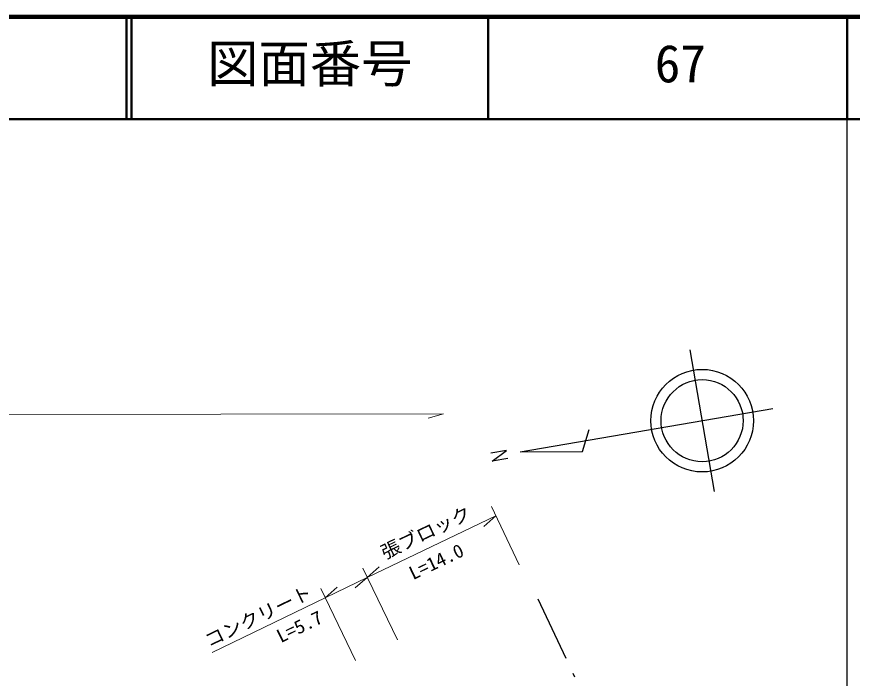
# Model space of a CAD drawing. Units: millimetres, scale not verified. Extents: x 40000 to 680000, y 20000 to 380000.
# Drawn here: x 498051 to 579500, y 315498 to 380000 of the extents above; entities that cross this region are included whole.
import ezdxf
from ezdxf.enums import TextEntityAlignment as Align

# ---------------------------------------------------------------- set-up
doc = ezdxf.new("R2010")
doc.units = ezdxf.units.MM
doc.header["$LTSCALE"] = 1000
doc.linetypes.add('USER3', pattern=[10, 6.4, -1.6, 0.4, -1.6])
for name, color, linetype, lineweight in [('M-BGD', 7, 'Continuous', 25), ('M-OTRS', 6, 'USER3', 25), ('M-STR-HTXT', 7, 'Continuous', 13), ('M-TTL', 2, 'Continuous', 140), ('M-TTL-BAND', 7, 'Continuous', 25), ('M-TTL-LINE', 7, 'Continuous', 50)]:
    doc.layers.add(name, color=color, linetype=linetype, lineweight=lineweight)
doc.layers.add('M-TTL-TXT', color=7, linetype='Continuous')
doc.styles.add('ＭＳ ゴシック', font='')
doc.styles.get('ＭＳ ゴシック').set_extended_font_data('MS Gothic')

msp = doc.modelspace()

# ---------------------------------------------------------------- linework, layer by layer
at = {"layer": 'M-BGD'}
for p, q in [((563680, 347513), (566048, 333715)), ((547124, 337569), (571763, 341798)), ((553206, 337599), (553854, 339739)), ((547124, 337569), (553206, 337599))]:
    msp.add_line(p, q, dxfattribs=at)
msp.add_lwpolyline([(545915, 336919), (544394, 336658), (545784, 337709), (544258, 337439)], dxfattribs=at)
for radius in [5000, 4000]:
    msp.add_circle((564864, 340614), radius, dxfattribs=at)
at = {"layer": 'M-OTRS'}
msp.add_line((548834, 323241), (565647, 287599), dxfattribs=at)
at = {"layer": 'M-STR-HTXT'}
for p, q in [((278218, 340872), (539652, 341297)), ((539652, 341297), (538152, 340874)), ((544330, 332241), (547041, 326574)), ((532218, 325338), (544761, 331339)), ((544761, 331339), (543590, 330313)), ((531781, 326238), (535181, 319235)), ((532218, 325338), (533390, 326364)), ((517099, 317999), (532218, 325338)), ((532218, 325338), (531052, 324305)), ((531087, 317248), (527688, 324251)), ((528125, 323351), (529290, 324384))]:
    msp.add_line(p, q, dxfattribs=at)
at = {"layer": 'M-TTL'}
msp.add_line((680000, 380000), (40000, 380000), dxfattribs=at)
at = {"layer": 'M-TTL-BAND'}
msp.add_line((579000, 20000), (579000, 370000), dxfattribs=at)
at = {"layer": 'M-TTL-LINE'}
for p, q in [((508746, 380000), (508746, 370000)), ((509246, 380000), (509246, 370000)), ((543996, 380000), (543996, 370000)), ((579000, 380000), (579000, 370000)), ((40000, 370000), (680000, 370000))]:
    msp.add_line(p, q, dxfattribs=at)

# ---------------------------------------------------------------- texts
at = {"layer": 'M-STR-HTXT', "style": 'ＭＳ ゴシック', "width": 1.05}
for s, rotation, p in [('張ブロック', 25.5, (534113, 326717)), ('L=14.0', 25.5, (536850, 324703)), ('コンクリート', 25.9, (516949, 318125)), ('L=5.7', 25.9, (523957, 318561))]:
    msp.add_text(s, height=1320, rotation=rotation, dxfattribs=at).set_placement(p, align=Align.BOTTOM_LEFT)
at = {"layer": 'M-TTL-TXT', "style": 'ＭＳ ゴシック'}
for s, p in [('図面番号', (516621, 372500)), ('67', (560246, 372500))]:
    msp.add_text(s, height=3666, dxfattribs=at).set_placement(p, align=Align.BOTTOM_LEFT)

doc.saveas('drawing.dxf')
